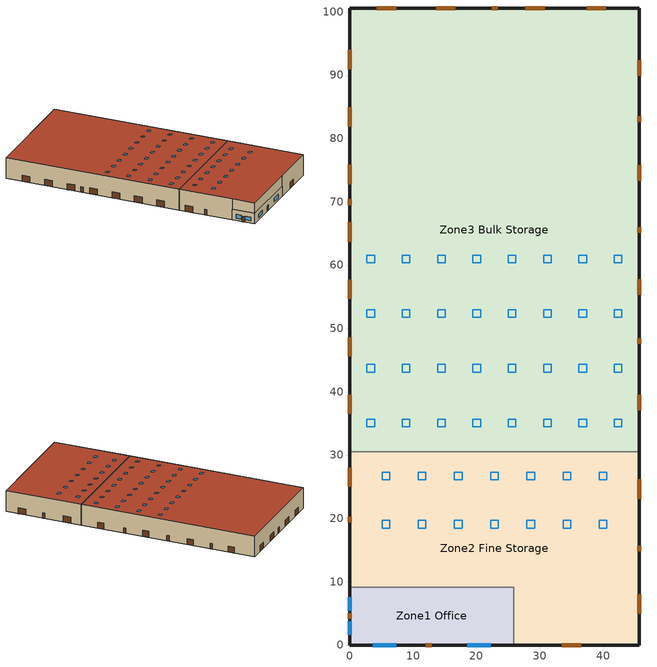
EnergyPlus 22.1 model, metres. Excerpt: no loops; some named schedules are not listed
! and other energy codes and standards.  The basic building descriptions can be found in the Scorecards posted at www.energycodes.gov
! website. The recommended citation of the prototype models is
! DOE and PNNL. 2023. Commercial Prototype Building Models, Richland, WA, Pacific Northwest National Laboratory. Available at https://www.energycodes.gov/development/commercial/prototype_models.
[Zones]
Zone1 Office
 floor ground (OfficeFloor_Ffactor): 25.91,9.14 25.91,0 0,0 0,9.14 z0
 wall outside (nonres_ext_wall_grd): 0,9.14 0,0 25.91,0 z0:4.27
 wall to Zone2 Fine Storage (Interior Wall): 25.91,0 25.91,9.14 0,9.14 z0:4.27
 window (NonresWindow_U_0.362_SHGC_West_0.379): 3.66,0 7.31,0 / 18.59,0 22.25,0 z0.91:2.44
 window (NonresWindow_U_0.362_SHGC_North_0.379): 0,7.52 0,5.39 / 0,3.76 0,1.62 z0.91:2.44
 door (Swinging Door_con): 12.04,0 12.95,0 / 0,5.03 0,4.11 z0:2.13
 ceiling to Zone2 Fine Storage (InsulatedCeiling): 25.91,0 25.91,9.14 0,9.14 0,0 z4.27
Zone2 Fine Storage
 floor ground (FineStorageFloor_Ffactor): 45.72,30.48 45.72,0 25.91,0 25.91,9.14 0,9.14 0,30.48 z0
 wall outside (nonres_ext_wall_grd): 25.91,0 45.72,0 45.72,30.48 / 0,30.48 0,9.14 z0:8.53; 0,9.14 0,0 25.91,0 z4.27:8.53
 door (Overhead Door_con): 33.48,0 36.53,0 / 45.72,4.94 45.72,7.99 / 45.72,23.09 45.72,26.14 / 0,28.02 0,24.97 z0:2.44
 door (Swinging Door_con): 0,20.27 0,19.35 / 45.72,14.78 45.72,15.7 z0:2.13
 roof outside (nonres_roof): 45.72,0 45.72,30.48 0,30.48 0,0 z8.53
 skylight (Skylight_U_0.5_SHGC_0.4): 10.82,18.44 12.04,18.44 12.04,19.66 10.82,19.66 z8.53; 16.54,18.44 17.75,18.44 17.75,19.66 16.54,19.66 z8.53; 22.25,18.44 23.47,18.44 23.47,19.66 22.25,19.66 z8.53; 27.97,18.44 29.18,18.44 29.18,19.66 27.97,19.66 z8.53; 33.68,18.44 34.9,18.44 34.9,19.66 33.68,19.66 z8.53; 39.4,18.44 40.61,18.44 40.61,19.66 39.4,19.66 z8.53; 39.4,26.06 40.61,26.06 40.61,27.28 39.4,27.28 z8.53; 33.68,26.06 34.9,26.06 34.9,27.28 33.68,27.28 z8.53; 27.97,26.06 29.18,26.06 29.18,27.28 27.97,27.28 z8.53; 22.25,26.06 23.47,26.06 23.47,27.28 22.25,27.28 z8.53; 16.54,26.06 17.75,26.06 17.75,27.28 16.54,27.28 z8.53; 10.82,26.06 12.04,26.06 12.04,27.28 10.82,27.28 z8.53; 5.11,26.06 6.32,26.06 6.32,27.28 5.11,27.28 z8.53; 5.11,18.44 6.32,18.44 6.32,19.66 5.11,19.66 z8.53
Zone3 Bulk Storage
 floor ground (BulkStorageFloor_Ffactor): 45.72,100.58 45.72,30.48 0,30.48 0,100.58 z0
 wall outside (semiheated_ext_wall_grd): 45.72,30.48 45.72,100.58 0,100.58 0,30.48 z0:8.53
 wall to Zone2 Fine Storage (semiheated_ext_wall_grd): 45.72,30.48 0,30.48 z0:8.53
 door (Overhead Door_semi): 0,93.95 0,90.9 / 0,84.88 0,81.83 / 0,75.82 0,72.77 / 0,66.75 0,63.7 / 0,57.68 0,54.63 / 0,48.61 0,45.57 / 0,39.55 0,36.5 / 45.72,37.09 45.72,39.53 / 45.72,55.27 45.72,57.71 / 45.72,73.32 45.72,75.75 / 45.72,89.89 45.72,92.33 / 40.44,100.58 37.39,100.58 / 30.77,100.58 27.72,100.58 / 16.69,100.58 13.64,100.58 / 7.32,100.58 4.27,100.58 z0:2.44
 door (Swinging Door_semi): 45.72,47.55 45.72,48.46 / 45.72,65.07 45.72,65.99 / 45.72,82.6 45.72,83.51 / 23.35,100.58 22.44,100.58 / 0,70.35 0,69.43 z0:2.13
 roof outside (semiheated_roof): 0,100.58 0,30.48 45.72,30.48 45.72,100.58 z8.53
 skylight (SemiHtdSkylight_U_0.75_SHGC_0.55): 2.71,34.44 3.93,34.44 3.93,35.66 2.71,35.66 z8.53; 2.71,43.08 3.93,43.08 3.93,44.3 2.71,44.3 z8.53; 2.71,60.35 3.93,60.35 3.93,61.57 2.71,61.57 z8.53; 41.76,43.08 42.97,43.08 42.97,44.3 41.76,44.3 z8.53; 41.76,34.44 42.97,34.44 42.97,35.66 41.76,35.66 z8.53; 41.76,60.35 42.97,60.35 42.97,61.57 41.76,61.57 z8.53; 41.76,51.71 42.97,51.71 42.97,52.93 41.76,52.93 z8.53; 36.18,34.44 37.4,34.44 37.4,35.66 36.18,35.66 z8.53; 36.18,43.08 37.4,43.08 37.4,44.3 36.18,44.3 z8.53; 36.18,51.71 37.4,51.71 37.4,52.93 36.18,52.93 z8.53; 36.18,60.35 37.4,60.35 37.4,61.57 36.18,61.57 z8.53; 30.6,51.71 31.82,51.71 31.82,52.93 30.6,52.93 z8.53; 30.6,43.08 31.82,43.08 31.82,44.3 30.6,44.3 z8.53; 30.6,60.35 31.82,60.35 31.82,61.57 30.6,61.57 z8.53; 30.6,34.44 31.82,34.44 31.82,35.66 30.6,35.66 z8.53; 25.02,60.35 26.24,60.35 26.24,61.57 25.02,61.57 z8.53; 25.02,51.71 26.24,51.71 26.24,52.93 25.02,52.93 z8.53; 25.02,43.08 26.24,43.08 26.24,44.3 25.02,44.3 z8.53; 25.02,34.44 26.24,34.44 26.24,35.66 25.02,35.66 z8.53; 19.44,60.35 20.66,60.35 20.66,61.57 19.44,61.57 z8.53; 19.44,34.44 20.66,34.44 20.66,35.66 19.44,35.66 z8.53; 19.44,51.71 20.66,51.71 20.66,52.93 19.44,52.93 z8.53; 19.44,43.08 20.66,43.08 20.66,44.3 19.44,44.3 z8.53; 13.87,34.44 15.09,34.44 15.09,35.66 13.87,35.66 z8.53; 13.87,43.08 15.09,43.08 15.09,44.3 13.87,44.3 z8.53; 2.71,51.71 3.93,51.71 3.93,52.93 2.71,52.93 z8.53; 13.87,60.35 15.09,60.35 15.09,61.57 13.87,61.57 z8.53; 8.29,34.44 9.51,34.44 9.51,35.66 8.29,35.66 z8.53; 8.29,43.08 9.51,43.08 9.51,44.3 8.29,44.3 z8.53; 8.29,60.35 9.51,60.35 9.51,61.57 8.29,61.57 z8.53; 13.87,51.71 15.09,51.71 15.09,52.93 13.87,52.93 z8.53; 8.29,51.71 9.51,51.71 9.51,52.93 8.29,52.93 z8.53
[Building]
Warehouse: North Axis {deg}=90; Terrain=Urban; Loads Convergence Tolerance Value {W}=0.04; Temperature Convergence Tolerance Value {deltaC}=0.4; Solar Distribution=FullExterior; Maximum Number of Warmup Days=25; Minimum Number of Warmup Days=6
[Site:Location]
Site:Location=Buffalo.Niagara.Intl.AP_NY_USA WMO=725280; Latitude {N+ S-}=42.94; Longitude {W- E+}=-78.74; Time Zone Relative to GMT {GMT+/-}=-5; Elevation {m}=215
[SizingPeriod:DesignDay] Day of Month=21; Dry-Bulb Temperature Range Modifier Type=DefaultMultipliers; Humidity Condition Type=Wetbulb; Barometric Pressure {Pa}=98769; Rain {Yes/No}=No; Snow on ground {Yes/No}=No; Daylight Savings Time Indicator=No
Name | Month | Day Type | Maximum Dry-Bulb Temperature {C} | Daily Dry-Bulb Temperature Range {C} | Wetbulb at Maximum Dry-Bulb {C} | Wind Speed {m/s} design conditions vs. traditional 6.71 m/s (15 mph) | Wind Direction {Degrees; N=0, S=180} | Solar Model Indicator | Clearness {0.0 to 1.1} | Wind Speed {m/s} design conditions vs. traditional 3.35 m/s (7mph) | ASHRAE Clear Sky Optical Depth for Beam Irradiance (taub) | ASHRAE Clear Sky Optical Depth for Diffuse Irradiance (taud)
Buffalo.Niagara.Intl.AP_NY_USA Ann Htg 99.6% Condns DB | 1 | WinterDesignDay | -16.3 | 0 | -16.3 | 5.1 | 270 | ASHRAEClearSky | 0
Buffalo.Niagara.Intl.AP_NY_USA Ann Clg .4% Condns DB=>MWB | 7 | SummerDesignDay | 30.3 | 9.3 | 21.8 |  | 240 | ASHRAETau |  | 5.7 | 0.462 | 2.001
[Site:WaterMainsTemperature]
Calculation Method=Correlation; Annual average outdoor air temperature {C}=8.96667; Maximum difference in monthly average outdoor air temperatures {C}=26.2
[Site:GroundTemperature:FCfactorMethod]
January Ground Temperature {C}=9.7; February Ground Temperature {C}=6; March Ground Temperature {C}=-2.2; April Ground Temperature {C}=-3.4; May Ground Temperature {C}=-4.2; June Ground Temperature {C}=2.7; July Ground Temperature {C}=7.5; August Ground Temperature {C}=13.7; September Ground Temperature {C}=18.6; October Ground Temperature {C}=22; November Ground Temperature {C}=20.7; December Ground Temperature {C}=16.5
[Material]
Name | Roughness | Thickness {m} | Conductivity {W/m-K} | Density {kg/m3} | Specific Heat {J/kg-K} | Thermal Absorptance | Solar Absorptance | Visible Absorptance | Absorptance:Thermal | Absorptance:Solar
Bulk Storage Products Material | Rough | 2.4384 | 1.442 | 200.231 | 836.8 | 0.9 | 0.7 | 0.7
Steel Frame/Cavity | MediumRough | 0.0889002 | 0.0841162 | 641.379 | 502.08 | 0.9 | 0.7 | 0.7
Interior Wall Addi Insul | MediumRough | 2.54001e-08 | 0.04326 | 22.4258 | 836.8 | 0.9 | 0.7 | 0.7
F07 25mm stucco | Smooth | 0.0254 | 0.72 | 1856 | 840 | 0.9 | 0.7 | 0.7
F08 Metal surface | Smooth | 0.0008 | 45.28 | 7824 | 500
F08 Metal roof surface | Smooth | 0.0008 | 45.28 | 7824 | 500 |  |  |  | 0.9 | 0.77
G01 16mm gypsum board | MediumSmooth | 0.0159 | 0.16 | 800 | 1090
[Material:NoMass]
Opaque Door panel_con; Opaque Door panel_semi: MediumRough, 0.475973, 0.9, 0.7, 0.7
Overhead Door_semi Panel: MediumRough, 0.489195, 0.9, 0.7, 0.7
Overhead Door_con Panel: MediumRough, 0.568097, 0.9, 0.7, 0.7
Nonres_Roof_Insulation: MediumSmooth, 4.62235, 0.9, 0.7, 0.7
Semiheated_Roof_Insulation: MediumSmooth, 2.0103, 0.9, 0.7, 0.7
Nonres_Exterior_Wall_Insulation_grd: MediumSmooth, 2.60767, 0.9, 0.7, 0.7
Semiheated_Exterior_Wall_Insulation_grd: MediumSmooth, 1.43107, 0.9, 0.7, 0.7
[Construction]
nonres_roof: F08 Metal roof surface, Nonres_Roof_Insulation
semiheated_roof: F08 Metal roof surface, Semiheated_Roof_Insulation
nonres_ext_wall_grd: F08 Metal surface, Nonres_Exterior_Wall_Insulation_grd, G01 16mm gypsum board
semiheated_ext_wall_grd: F08 Metal surface, Semiheated_Exterior_Wall_Insulation_grd, G01 16mm gypsum board
NonresWindow_U_0.362_SHGC_North_0.379: Nonres Window Glazing Layer North
NonresWindow_U_0.362_SHGC_West_0.379: Nonres Window Glazing Layer West
Skylight_U_0.5_SHGC_0.4: Nonres Skylight Glazing Layer
SemiHtdSkylight_U_0.75_SHGC_0.55: Semiheated Skylight Glazing Layer
Swinging Door_con: Opaque Door panel_con
Swinging Door_semi: Opaque Door panel_semi
Overhead Door_semi: Overhead Door_semi Panel
Overhead Door_con: Overhead Door_con Panel
Bulk Storage Products: Bulk Storage Products Material
Interior Wall: F07 25mm stucco, G01 16mm gypsum board, Interior Wall Addi Insul, Steel Frame/Cavity, G01 16mm gypsum board
InsulatedCeiling: Interior Wall Addi Insul, G01 16mm gypsum board
[WindowMaterial:SimpleGlazingSystem]
Name | U-Factor {W/m2-K} | Solar Heat Gain Coefficient | Visible Transmittance
Nonres Window Glazing Layer North; Nonres Window Glazing Layer West | 2.05553 | 0.379 | 0.379
Nonres Skylight Glazing Layer | 2.83913 | 0.4 | 0.4
Semiheated Skylight Glazing Layer | 4.258695 | 0.55 | 0.55
[Construction:FfactorGroundFloor] F-Factor {W/m-K}=1.26363
Name | Area {m2} | PerimeterExposed {m}
OfficeFloor_Ffactor | 236.88 | 35.0503
FineStorageFloor_Ffactor | 1156.53 | 71.6245
BulkStorageFloor_Ffactor | 3204.84 | 185.919
[Zone] Type=1; Multiplier=1; Ceiling Height {m}=autocalculate; Volume {m3}=autocalculate; Floor Area {m2}=autocalculate; Part of Total Floor Area=Yes
Zone1 Office; Zone2 Fine Storage; Zone3 Bulk Storage
[Daylighting:Controls] Daylighting Method=SplitFlux; Availability Schedule=DaylightAvailSch; Lighting Control Type=Continuousoff; Minimum Input Power Fraction for Continuous or ContinuousOff Dimming Control=0.2; Minimum Light Output Fraction for Continuous or ContinuousOff Dimming Control=0.2; Number of Stepped Control Steps=3; Probability Lighting will be Reset When Needed in Manual Stepped Control=1; Maximum Allowable Discomfort Glare Index=22
Name | Zone or Space | Glare Calculation Daylighting Reference Point | Glare Calculation Azimuth Angle of View Direction Clockwise from Zone y-Axis {deg} | Daylighting Reference Point 1 | Fraction of Lights Controlled by Reference Point 1 | Illuminance Setpoint at Reference Point 1 {lux} | Daylighting Reference Point 2 | Fraction of Lights Controlled by Reference Point 2 | Illuminance Setpoint at Reference Point 2 {lux}
Zone2 Fine Storage_DaylCtrl | Zone2 Fine Storage | Zone2 Fine Storage_DaylRefPt1 | 0 | Zone2 Fine Storage_DaylRefPt1 | 0.25 | 323 | Zone2 Fine Storage_DaylRefPt2 | 0.25 | 323
Zone3 Bulk Storage_DaylCtrl | Zone3 Bulk Storage | Zone3 Bulk Storage_DaylRefPt1 | 0 | Zone3 Bulk Storage_DaylRefPt1 | 0.25 | 215 | Zone3 Bulk Storage_DaylRefPt2 | 0.25 | 215
Zone1 Office_DaylCtrl | Zone1 Office | Zone1 Office_DaylRefPt1 | 180 | Zone1 Office_DaylRefPt1 | 0.29 | 377 | Zone1 Office_DaylRefPt2 | 0.1 | 377
[InternalMass]
Bulk Storage Products Surface: Construction=Bulk Storage Products; Zone or ZoneList=Zone3 Bulk Storage; Surface Area {m2}=6028.45
[People] Number of People Schedule=BLDG_OCC_SCH; Fraction Radiant=0.3; Sensible Heat Fraction=autocalculate; Mean Radiant Temperature Calculation Type=ZoneAveraged
Name | Zone or ZoneList or Space or SpaceList | Number of People Calculation Method | Floor Area per Person {m2/person} | Activity Level Schedule | Number of People
Office People | Zone1 Office | Area/Person | 18.5806 | Office Activity Schedule
ZONE2 FINE STORAGEPeople | Zone2 Fine Storage | People |  | ZONE2 FINE STORAGE Activity Schedule | 30
ZONE3 BULK STORAGEPeople | Zone3 Bulk Storage | People |  | ZONE3 BULK STORAGE Activity Schedule | 69
[Lights] Design Level Calculation Method=Watts/Area; Return Air Fraction=0; Fraction Visible=0.18; Fraction Replaceable=1; Return Air Fraction Calculated from Plenum Temperature=No
Name | Zone or ZoneList or Space or SpaceList | Schedule | Watts per Zone Floor Area {W/m2} | Fraction Radiant
Office Lights | Zone1 Office | ltg_sch_office | 6.96821 | 0.37
Fine Storage Area Lights | Zone2 Fine Storage | ltg_sch_fine_storage | 7.42709 | 0.42
Bulk Storage Area Lights | Zone3 Bulk Storage | ltg_sch_bulk_storage | 3.55209 | 0.42
[ElectricEquipment] Design Level Calculation Method=EquipmentLevel
Name | Zone or ZoneList or Space or SpaceList | Schedule | Design Level {W}
Office Plug Load | Zone1 Office | Office_Plug_SCH | 1912.5
Bulk Storage  Plug Load | Zone3 Bulk Storage | Bulk Storage Plug Schedule | 8200.12
[Exterior:Lights] Control Option=AstronomicalClock
Name | Schedule | Design Level {W}
Exterior_Lights_a | Exterior_lighting_schedule_a | 123.84
Exterior_Lights_b | Exterior_lighting_schedule_b_2016 | 4305.62
Exterior_Lights_c | Exterior_lighting_schedule_c_2016 | 1091.36
[ZoneInfiltration:DesignFlowRate] Temperature Term Coefficient=0; Velocity Squared Term Coefficient=0
Name | Zone or ZoneList | Schedule | Design Flow Rate Calculation Method | Flow per Exterior Surface Area {m3/s-m2} | Constant Term Coefficient | Velocity Term Coefficient | Design Flow Rate {m3/s}
Office Infiltration | Zone1 Office | Office Infil Schedule | Flow/ExteriorWallArea | 0.000569572 | 0 | 0.224
Office Door Infiltration | Zone1 Office | INFIL_Door_Opening_SCH | Flow/Zone |  | 1 | 0 | 0.176508
Fine Storage Infiltration | Zone2 Fine Storage | Fine Sorage Infil Schedule | Flow/ExteriorWallArea | 0.000569572 | 0 | 0.224
Bulk Storage Infiltration | Zone3 Bulk Storage | Bulk Storage Infil_Base Schedule | Flow/ExteriorWallArea | 0.00146922 | 0 | 0.224
[ZoneVentilation:DesignFlowRate] Zone or ZoneList=Zone3 Bulk Storage; Schedule=Always On Schedule; Design Flow Rate Calculation Method=Flow/Zone; Temperature Term Coefficient=0; Velocity Squared Term Coefficient=0; Delta Temperature {deltaC}=-100; Minimum Outdoor Temperature {C}=-100; Maximum Outdoor Temperature {C}=100; Maximum Wind Speed {m/s}=40
Name | Design Flow Rate {m3/s} | Ventilation Type | Fan Pressure Rise {Pa} | Fan Total Efficiency | Constant Term Coefficient | Velocity Term Coefficient | Minimum Indoor Temperature {C} | Maximum Indoor Temperature {C}
Bulk Storage Ventilation-1 | 37.76 | Exhaust | 31.1361 | 0.51 | 1 | 0 | 29.4444 | 100
Bulk Storage Ventilation-2 | 0.943895 | Natural |  | 1 | 0 | 0.224 | -73.3333 | 29.4444
[EnergyManagementSystem:Sensor]
Name | Output:Variable or Output:Meter | Output:Variable or Output:Meter Index Key
OAT_F | Site Outdoor Air Drybulb Temperature
Zone1_Office_Occ_Sensor | People Occupant Count | Office People
Zone3_Bulk_Storage_LSr | Zone Lights Electricity Rate | Zone3 Bulk Storage
[EnergyManagementSystem:InternalVariable]
Zone3_Bulk_Storage_Area: Internal Data Index Key=Zone3 Bulk Storage; Internal Data Type=Zone Floor Area
[EnergyManagementSystem:Actuator] Actuated Component Type=Lights; Actuated Component Control Type=Electricity Rate
Name | Actuated Component Unique
Zone1_Office_Light_Actuator | Office Lights
Zone2_Fine_Storage_Light_Actuator | Fine Storage Area Lights
Zone3_Bulk_Storage_Light_Actuator | Bulk Storage Area Lights
[EnergyManagementSystem:Program]
SET_Zone1_Office_Light_EMS_Program: SET Zone1_Office_LSr_IP=0.093*Zone1_Office_LSr/Zone1_Office_Area; IF (Zone1_Office_Occ_Sensor <= 0) && (Zone1_Office_LSr_IP >= 0.02); SET Zone1_Office_Light_Actuator = 0.02*Zone1_Office_Area/0.09290304; ELSE; SET Zone1_Office_Light_Actuator = NULL; ENDIF
SET_Zone2_Fine_Storage_Light_EMS_Program: SET Zone2_Fine_Storage_LSr_IP=0.093*Zone2_Fine_Storage_LSr/Zone2_Fine_Storage_Area; IF (Zone1_Office_Occ_Sensor <= 0) && (Zone2_Fine_Storage_LSr_IP >= 0.02); SET Zone2_Fine_Storage_Light_Actuator = 0.02*Zone2_Fine_Storage_Area/0.09290304; ELSE; SET Zone2_Fine_Storage_Light_Actuator = NULL; ENDIF
SET_Zone3_Bulk_Storage_Light_EMS_Program: SET Zone3_Bulk_Storage_LSr_IP=0.093*Zone3_Bulk_Storage_LSr/Zone3_Bulk_Storage_Area; IF (Zone1_Office_Occ_Sensor <= 0) && (Zone3_Bulk_Storage_LSr_IP >= 0.02); SET Zone3_Bulk_Storage_Light_Actuator = 0.02*Zone3_Bulk_Storage_Area/0.09290304; ELSE; SET Zone3_Bulk_Storage_Light_Actuator = NULL; ENDIF
[EnergyManagementSystem:ProgramCallingManager]
SET_Zone1_Office_Light_EMS_Program_Prog_Manager: BeginTimestepBeforePredictor; SET_Zone1_Office_Light_EMS_Program
SET_Zone2_Fine_Storage_Light_EMS_Program_Prog_Manager: BeginTimestepBeforePredictor; SET_Zone2_Fine_Storage_Light_EMS_Program
SET_Zone3_Bulk_Storage_Light_EMS_Program_Prog_Manager: BeginTimestepBeforePredictor; SET_Zone3_Bulk_Storage_Light_EMS_Program
[Sizing:Zone]
Zone3 Bulk Storage: Zone Cooling Design Supply Air Temperature Input Method=SupplyAirTemperature; Zone Cooling Design Supply Air Temperature {C}=14; Zone Heating Design Supply Air Temperature Input Method=SupplyAirTemperature; Zone Heating Design Supply Air Temperature {C}=43.33; Zone Cooling Design Supply Air Humidity Ratio {kg-H2O/kg-air}=0.008; Zone Heating Design Supply Air Humidity Ratio {kgWater/kgDryAir}=0.008; Design Specification Outdoor Air Object=SZ DSOA Zone3 Bulk Storage; Cooling Design Air Flow Method=DesignDay; Cooling Design Air Flow Rate {m3/s}=0; Cooling Minimum Air Flow Fraction=0; Heating Design Air Flow Method=DesignDay; Heating Design Air Flow Rate {m3/s}=0
[DesignSpecification:OutdoorAir]
SZ DSOA Zone3 Bulk Storage: Outdoor Air Method=Flow/Area; Outdoor Air Flow per Zone Floor Area {m3/s-m2}=0.0003048
[ZoneControl:Thermostat]
Zone3 Bulk Storage Thermostat: Zone or ZoneList=Zone3 Bulk Storage; Control Type Schedule=ZoneControlSchedule; Control 1=Zone3 Bulk Storage Heating SP
[Coil:Heating:Fuel]
Zone3UnitHeater Zone3HiRadiant Heating Coil: Availability Schedule=Zone3HeatingCoilAvailability; Fuel Type=NaturalGas; Burner Efficiency=0.8; Nominal Capacity {W}=AUTOSIZE; Parasitic Electric Load {W}=0; Parasitic Fuel Load {W}=0
[Zone equipment]
Zone3 Bulk Storage: Zone3 Bulk Storage Unit Heater, Zone3 Bulk Storage HiRadiant
[AvailabilityManager:NightCycle] Applicability Schedule=COMPACT HVAC-ALWAYS 1; Fan Schedule=FanSched; Control Type=CycleOnAny; Thermostat Tolerance {deltaC}=1; Cycling Run Time Control Type=FixedRunTime; Cycling Run Time {s}=1800
PSZ-Office Availability Manager; PSZ-Fine Storage Availability Manager
[ThermostatSetpoint:SingleHeating]
Zone3 Bulk Storage Heating SP: Setpoint Temperature Schedule=Bulk Storage Heating Setpoint Schedule
[ZoneHVAC:UnitHeater]
Zone3 Bulk Storage Unit Heater: Availability Schedule=UnitHeaterAvailability; Supply Air Fan=Zone3UnitHeater Zone3HiRadiant Fan; Maximum Supply Air Flow Rate {m3/s}=AUTOSIZE; Heating Coil=Zone3UnitHeater Zone3HiRadiant Heating Coil; Supply Air Fan Operation During No Heating=No; Maximum Hot Water or Steam Flow Rate {m3/s}=AUTOSIZE; Minimum Hot Water or Steam Flow Rate {m3/s}=0; Heating Convergence Tolerance=0.001
[ZoneHVAC:HighTemperatureRadiant]
Zone3 Bulk Storage HiRadiant: Availability Schedule=Always Off Schedule; Zone=Zone3 Bulk Storage; Heating Design Capacity Method=HeatingDesignCapacity; Maximum Power Input {W}=autosize; Fuel Type=NaturalGas; Combustion Efficiency=0.7925; Fraction of Input Converted to Radiant Energy=0.8; Fraction of Input Converted to Latent Energy=0; Fraction of Input that Is Lost=0; Temperature Control Type=OperativeTemperature; Heating Throttling Range {deltaC}=2; Heating Setpoint Temperature Schedule=Bulk Storage Heating Setpoint Schedule; Fraction of Radiant Energy Incident on People=0.05; Surface 1=Bulk Storage Right Wall; Fraction of Radiant Energy to Surface 1=0.05; Surface 2=Bulk Storage Rear Wall; Fraction of Radiant Energy to Surface 2=0.05; Surface 3=Bulk Storage Left Wall; Fraction of Radiant Energy to Surface 3=0.05; Surface 4=Bulk Storage Floor; Fraction of Radiant Energy to Surface 4=0.8
[Fan:ConstantVolume]
Zone3UnitHeater Zone3HiRadiant Fan: COMPACT HVAC-ALWAYS 1, 0.536, 49.8, AUTOSIZE, 0.825, 1
[SCHEDULE:COMPACT]
ltg_sch_office: Through: 12/31, For: SummerDesignDay, Until: 24:00, 1, For: WinterDesignDay, Until: 24:00, 0, For: Weekdays, Until: 6:00, 0.14319, Until: 7:00, 0.18297, Until: 8:00, 0.33412, Until: 12:00, 0.61256, Until: 13:00, 0.54096, Until: 17:00, 0.61256, Until: 18:00, 0.48527, Until: 24:00, 0.14319, For: Saturday, Until: 6:00, 0.14319, Until: 7:00, 0.18297, Until: 8:00, 0.33412, Until: 12:00, 0.61256, Until: 13:00, 0.54096, Until: 17:00, 0.61256, Until: 18:00, 0.48527, Until: 24:00, 0.14319, For: AllOtherDays, Until: 24:00, 0.14319
ltg_sch_bulk_storage; ltg_sch_fine_storage: Through: 12/31, For: SummerDesignDay, Until: 24:00, 1, For: WinterDesignDay, Until: 24:00, 0, For: Weekdays, Until: 7:00, 0.04375, Until: 8:00, 0.2625, Until: 9:00, 0.32812, Until: 16:00, 0.37188, Until: 17:00, 0.32812, Until: 18:00, 0.2625, Until: 24:00, 0.04375, For: Saturday, Until: 7:00, 0.04375, Until: 8:00, 0.2625, Until: 9:00, 0.32812, Until: 16:00, 0.37188, Until: 17:00, 0.32812, Until: 18:00, 0.2625, Until: 24:00, 0.04375, For: AllOtherDays, Until: 24:00, 0.04375
[Schedule:Compact]
Office_Plug_SCH: Through: 12/31, For: SummerDesignDay, Until: 24:00, 1, For: WinterDesignDay, Until: 24:00, 0, For: Weekdays Saturday, Until: 06:00, 0.245687, Until: 07:00, 0.287852, Until: 08:00, 0.479753, Until: 12:00, 0.959505, Until: 13:00, 0.901935, Until: 17:00, 0.959505, Until: 18:00, 0.479753, Until: 24:00, 0.245687, For: AllOtherDays, Until: 24:00, 0.245687
Bulk Storage Plug Schedule: Through: 12/31, For: Sunday Holidays, Until: 24:00, 0, For: Weekdays Saturday AllOtherDays, Until: 08:00, 0.25, Until: 12:00, 1, Until: 13:00, 0.25, Until: 17:00, 1, Until: 24:00, 0.25
BLDG_OCC_SCH: Through: 12/31, For: Weekdays Saturday WinterDesignDay, Until: 06:00, 0, Until: 07:00, 0.11, Until: 08:00, 0.21, Until: 12:00, 1, Until: 13:00, 0.53, Until: 17:00, 1, Until: 18:00, 0.32, Until: 24:00, 0, For: SummerDesignDay, Until: 06:00, 1e-09, Until: 07:00, 0.11, Until: 08:00, 0.21, Until: 12:00, 1, Until: 13:00, 0.53, Until: 17:00, 1, Until: 18:00, 0.32, Until: 24:00, 1e-09, For: Sunday Holidays AllOtherDays, Until: 24:00, 0
Office Activity Schedule; ZONE3 BULK STORAGE Activity Schedule; ZONE2 FINE STORAGE Activity Schedule: Through: 12/31, For: AllDays, Until: 24:00, 131.85
Office Infil Schedule: Through: 12/31, For: Sunday Holidays SummerDesignDay WinterDesignDay, Until: 24:00, 1, For: Weekdays Saturday AllOtherDays, Until: 07:00, 1, Until: 09:00, 1.25, Until: 16:00, 0.5, Until: 18:00, 1.25, Until: 24:00, 1
INFIL_Door_Opening_SCH: Through: 12/31, For: Weekdays, Until: 06:00, 0, Until: 07:00, 0.131, Until: 08:00, 1, Until: 12:00, 0.131, Until: 13:00, 1, Until: 17:00, 0.131, Until: 18:00, 1, Until: 19:00, 0.131, Until: 24:00, 0, For: Saturday Sunday Holidays AllOtherDays, Until: 24:00, 0
DaylightAvailSch: Through: 12/31, For: SummerDesignDay WinterDesignDay, Until: 24:00, 0, For: AllOtherDays, Until: 24:00, 1
Exterior_lighting_schedule_a: Through:12/31, For:AllDays, Until: 06:00, 0, Until: 24:00, 1
Exterior_lighting_schedule_b_2016: Through:12/31, For:AllDays, Until: 06:00, 0.5, Until: 24:00, 1
Exterior_lighting_schedule_c_2016: Through:12/31, For:AllDays, Until: 06:00, 0.5, Until: 20:00, 1, Until: 24:00, 0.5
